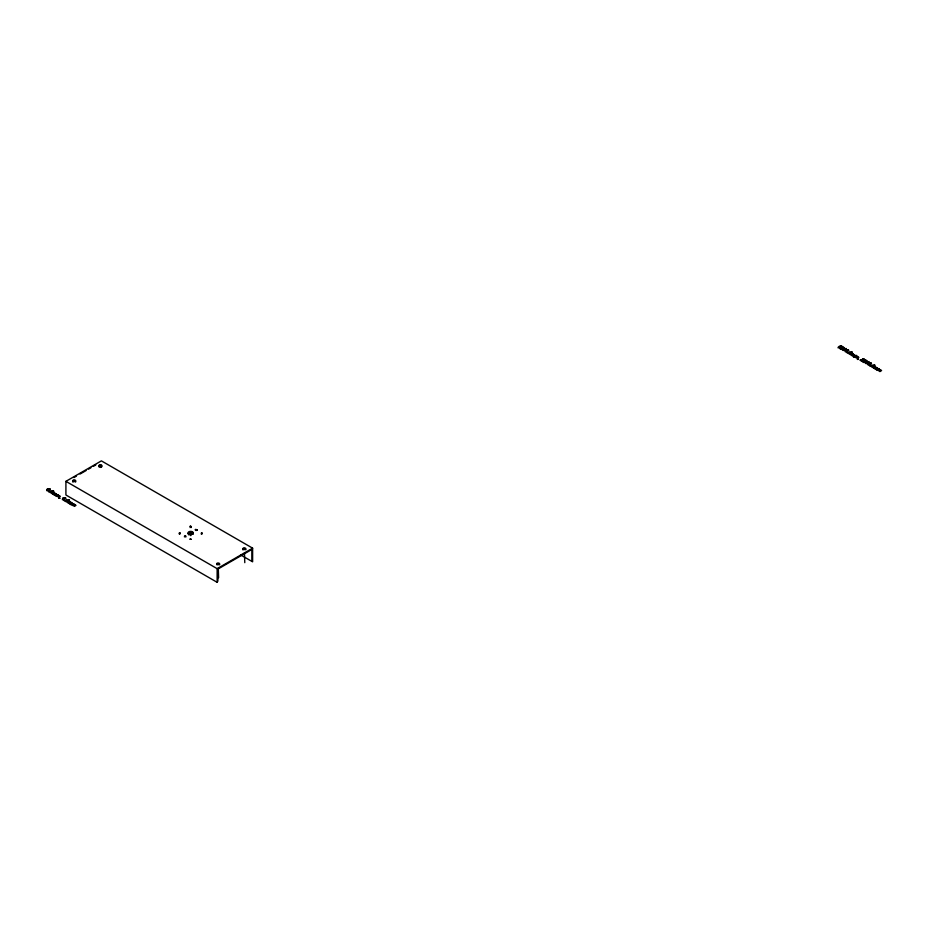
<?xml version="1.0" encoding="UTF-8"?>
<svg xmlns="http://www.w3.org/2000/svg" width="928" height="928" viewBox="0 0 928 928"><rect width="100%" height="100%" fill="white"/><g stroke="black" fill="none" stroke-linecap="round" stroke-linejoin="round"><path stroke-width="1.39" d="M191.296 527.522C188.639 525.909 192.688 526.083 190.089 527.58M184.37 536.848L185.09 536.442M240.642 554.909L252.625 561.823L252.625 548.17L101.396 460.868L65.911 481.342L65.911 494.995L217.14 582.308L217.871 581.044L217.871 569.096L251.894 549.446L251.894 561.405M195.414 530.387L196.933 530.398M841.626 345.935C839.121 344.729 834.933 350.865 841.661 345.947M73.927 477.572L76.363 476.168M80.005 474.057L86.084 470.554M88.508 469.15L90.944 467.747M93.368 466.343L95.804 464.94M55.251 495.506L56.701 494.206L54.16 492.803M55.344 495.564L58.186 494.705L56.446 496.132L54.207 494.902L56.063 493.766L53.986 494.786L52.931 494.172L54.914 493.36L54.021 492.907M70.876 504.53L73.811 503.73L72.071 505.157L69.832 503.927L71.7 502.79L69.623 503.8L68.556 503.196L70.54 502.384L69.646 501.932M65.911 481.342L217.14 568.655L252.625 548.17M202.049 534.052C200.634 533.136 202.176 531.86 201.736 533.275M179.974 534.087C178.791 533.066 180.438 531.976 179.638 533.275M179.858 533.264C180.229 531.918 178.617 533.206 179.324 534.064M185.275 536.535C187.375 535.12 181.958 535.874 186.006 536.86M201.562 533.275C201.527 531.964 202.211 533.078 201.248 534.041M852.519 353.997C854.99 354.345 849.735 355.853 852.38 355.61C857.808 353.464 849.688 356.758 854.885 357.257C861.091 352.095 849.549 359.774 855.198 355.285L852.658 353.893M856.196 356.12C857.228 356.92 853.737 358.881 857.843 356.862C857.426 357.906 855.767 359.623 858.876 357.408L856.335 356.016M875.243 367.117L876.136 367.569L874.153 368.37L875.208 368.984L877.285 367.975L875.429 369.112L877.61 370.365L879.408 368.926L876.473 369.715L877.923 368.404L875.382 367.012M878.92 369.24C879.988 370.005 876.45 372 880.568 369.982C880.196 370.991 878.491 372.743 881.6 370.527L879.06 369.135M57.698 495.03C58.731 495.83 55.228 497.791 59.346 495.784C58.928 496.816 57.269 498.545 60.378 496.329L57.838 494.926M73.324 504.055C74.356 504.855 70.864 506.816 74.971 504.797C74.611 505.806 72.894 507.558 76.003 505.342L73.463 503.95M69.786 501.828L72.14 502.767L70.934 504.496M244.458 552.926L244.783 562.67M218.277 568.04L218.602 577.773M190.866 532.115L190.959 534.899M190.669 532.892L190.762 535.676M217.14 568.655L217.14 582.308M100.665 464.789L100.665 467.445M188.094 534.041A2.633 1.52 0 0 1 190.843 532.231A2.633 1.52 0 0 1 193.163 534.238M189.219 535.015A2.633 1.52 0 0 1 188.697 534.748M216.665 564.642A1.485 0.858 0 0 1 218.266 563.864A1.485 0.858 0 0 1 219.611 564.792M242.916 549.886A1.485 0.858 0 0 1 244.203 548.75A1.485 0.858 0 0 1 245.769 549.759M101.616 466.993A1.485 0.858 0 0 1 101.048 467.283M99.563 467.225A1.485 0.858 0 0 1 99.574 465.798A1.485 0.858 0 0 1 101.848 466.343M75.655 481.829A1.485 0.858 0 0 1 75.516 482.038M72.952 482.073A1.485 0.858 0 0 1 72.802 481.864M72.778 481.423A1.485 0.858 0 0 1 74.182 480.774A1.485 0.858 0 0 1 75.644 481.377M190.02 539.18L191.33 539.284L190.066 539.087M195.356 529.656L196.98 529.795L195.356 529.656M46.922 489.926L47.734 490.634L49.845 488.859L46.922 489.926M50.472 491.968L51.272 492.687L53.383 490.912L50.472 491.968M62.547 498.951L63.359 499.658L65.47 497.884L62.547 498.951M66.097 500.992L66.909 501.712L69.008 499.925L66.097 500.992M843.065 349.647L843.865 350.366L845.976 348.58L843.065 349.647M845.42 351.016L846.232 351.724L848.343 349.949L845.42 351.016M848.969 353.058L849.781 353.777L851.881 351.99L848.969 353.058M865.778 362.767L866.59 363.474L868.701 361.7L865.778 362.767M868.144 364.136L868.944 364.843L871.056 363.068L868.144 364.136M871.694 366.177L872.494 366.896L874.605 365.11L871.694 366.177M59.868 498.208L58.94 498.313L59.868 498.208M858.365 359.298L857.437 359.403L858.365 359.298M49.393 491.666L48.65 491.666L49.393 491.666M65.018 500.691L64.276 500.691L65.018 500.691M847.89 352.756L847.148 352.756L847.89 352.756M870.603 365.876L869.861 365.876L870.603 365.876M844.144 347.664L840.42 348.487L842.334 349.264L841.429 349.485L839.585 348.418L843.181 348.023C844.538 346.678 840.084 347.478 842.96 346.933L844.144 347.664M864.502 359.414L860.766 360.238L862.692 361.015L861.787 361.236L859.943 360.168L863.539 359.774C863.956 358.44 860.558 358.869 864.119 358.904L864.502 359.414M866.868 360.772L863.133 361.595L865.058 362.372L864.154 362.604L862.309 361.537L865.905 361.143C866.323 359.797 862.924 360.238 866.485 360.273L866.868 360.772M73.753 480.495L74.855 480.866L73.753 480.495M99.922 465.392L101.024 465.752L99.922 465.392M190.205 526.28L191.307 526.652L190.205 526.28M190.205 532.626L191.307 532.997L190.205 532.626M195.704 529.459L196.806 529.818L195.704 529.459M217.674 563.598L218.776 563.957L217.674 563.598M243.844 548.483L244.946 548.854L243.844 548.483M47.282 489.102L46.736 490.645L48.43 490.738L50.24 489.59L49.973 488.801L47.282 489.102M50.831 491.144L50.286 492.687L51.98 492.791L53.789 491.643L53.522 490.842L50.831 491.144M62.907 498.127L62.362 499.67L64.067 499.763L65.876 498.614L65.598 497.814L62.907 498.127M66.456 500.169L65.911 501.712L67.605 501.816L69.414 500.668L69.148 499.867L66.456 500.169M843.424 348.824L842.868 350.366L844.573 350.459L846.382 349.311L846.116 348.522L843.424 348.824M845.791 350.192L845.234 351.735L846.939 351.828L848.749 350.68L848.482 349.879L845.791 350.192M849.329 352.234L848.784 353.777L850.477 353.881L852.287 352.733L852.02 351.932L849.329 352.234M866.137 361.943L865.592 363.486L867.286 363.579L869.095 362.43L868.828 361.63L866.137 361.943M868.504 363.3L867.958 364.843L869.652 364.948L871.462 363.799L871.195 362.999L868.504 363.3M872.053 365.354L871.496 366.896L873.202 366.989L875.011 365.841L874.744 365.052L872.053 365.354M52.757 493.638C49.52 494.38 57.362 490.541 52.757 493.638M68.382 502.663C65.088 503.475 73.01 499.554 68.382 502.663M851.254 354.728C847.948 355.54 855.894 351.608 851.254 354.728M873.979 367.848C870.684 368.648 878.642 364.75 873.979 367.848M217.291 564.56A1.485 0.858 0 0 0 219.611 563.934A1.485 0.858 0 0 0 217.512 563.087A1.485 0.858 0 0 0 217.291 564.56M243.345 549.399A1.485 0.858 0 0 0 245.769 548.912A1.485 0.858 0 0 0 243.82 547.949A1.485 0.858 0 0 0 243.345 549.399M99.563 466.366A1.485 0.858 0 0 0 101.871 465.717A1.485 0.858 0 0 0 99.737 464.893A1.485 0.858 0 0 0 99.563 466.366M73.196 481.388A1.485 0.858 0 0 0 75.655 480.971A1.485 0.858 0 0 0 73.799 479.95A1.485 0.858 0 0 0 73.196 481.388M189.219 534.157A2.633 1.52 0 0 0 193.302 532.985A2.633 1.52 0 0 0 189.509 531.535A2.633 1.52 0 0 0 189.219 534.157"/></g></svg>
